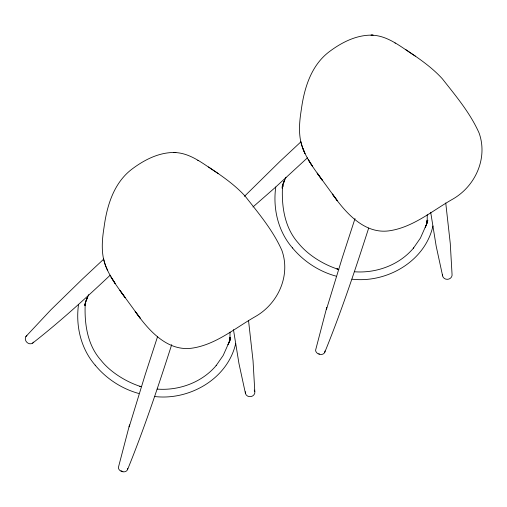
<?xml version="1.0" encoding="UTF-8"?>
<svg xmlns="http://www.w3.org/2000/svg" width="507" height="507" viewBox="0 0 507 507"><rect width="100%" height="100%" fill="white"/><g stroke="black" fill="none" stroke-linecap="round" stroke-linejoin="round"><path stroke-width="0.76" d="M230.013 332.104L229.982 337.89M427.236 214.753L427.205 220.539M229.519 340.577C229.525 342.212 230.805 336.173 230.089 337.979M229.848 340.653L229.912 341.015M426.742 223.232C426.748 224.867 428.028 218.828 427.319 220.627M427.071 223.302L427.135 223.669M427.864 220.627L427.8 220.26M78.547 304.339C75.505 325.849 80.867 348.797 95.322 365.338M275.77 186.988C272.728 208.497 278.09 231.452 292.552 247.993M282.462 185.315L282.095 187.317M85.417 302.92L85.499 303.826L85.43 303.427M282.646 185.575L282.722 186.475L282.659 186.082M85.17 303.116L84.865 304.663M84.992 304.726L84.891 304.251M85.208 304.599C84.707 308.193 86.405 300.226 85.417 303.554M282.431 187.248L282.329 188.37L282.881 186.297M282.171 188.3L282.659 185.15M282.653 186.893L282.976 185.175L282.653 186.652M85.43 304.004L85.658 302.831M230.565 338.423L230.647 337.472L230.419 338.049M85.651 303.642L85.22 305.474M229.595 339.481L229.43 339.886L230.096 339.519L229.595 339.481L229.322 340.78L230.02 337.592L229.468 340.336M229.925 337.922L229.747 338.891L229.918 338.486L230.21 339.069M427.338 220.754L426.545 223.429L426.824 222.136L427.325 222.167L426.653 222.541L426.824 222.136M427.148 220.57L426.97 221.54L427.338 221.236M426.818 222.782L426.983 221.946M427.141 221.134L426.698 222.985M229.449 339.665L229.912 337.839M229.76 339.291L229.487 339.576M229.804 339.139L229.893 338.708M426.679 222.313L427.249 220.247L427.033 221.793M229.925 338.587L229.437 340.533M230.4 339.259L230.064 340.577M427.154 221.236L426.66 223.181M427.458 222.617L427.623 221.908M235.723 343.347C227.808 378.716 189.662 400.593 154.825 396.544M432.946 225.995C425.037 261.365 386.892 283.248 352.048 279.192M282.646 186.202L282.862 185.423M157.55 336.68L145.11 374.933L129.19 426.869L129.519 424.898L118.359 467.581A4.791 3.822 18 0 0 123.245 471.852A4.791 3.822 18 0 0 127.758 468.31M171.702 344.652C158.165 386.721 144.197 428.675 127.542 469.628M355.02 218.58L342.333 257.581L326.419 309.524L326.742 307.553L315.582 350.236A4.791 3.822 18 0 0 320.468 354.507A4.791 3.822 18 0 0 324.987 350.964M368.684 228.055C355.23 269.87 341.319 311.571 324.765 352.276M282.443 188.129L282.291 187.729L282.431 188.04C281.651 207.496 284.928 228.163 298.389 243.126C307.476 254.603 323.149 264.553 338.378 269.35M84.942 305.645L85.436 302.495M85.322 302.736L87.096 298.255M282.545 185.385L284.319 180.904M87.369 297.565L85.67 301.817L88.719 294.618M284.592 180.213L282.893 184.472L285.948 177.266M85.189 304.827L85.36 304.422L85.258 305.252M229.246 341.826L228.017 344.735L229.379 341.477M426.469 224.474L425.24 227.383L426.362 224.74M426.602 224.132L420.417 238.087L413.363 248.259L413.623 247.936C399.237 265.205 375.96 273.457 354.374 271.752M228.289 344.044L229.215 341.895L223.194 355.439L216.134 365.604L216.4 365.287C202.014 382.551 178.737 390.808 157.151 389.097M25.901 336.515L50.852 309.853L82.742 278.742L103.396 259.438M244.437 196.348L279.965 161.397L300.626 142.093M110.222 275.174C85.17 298.75 59.718 321.939 32.606 343.144M307.445 157.823L274.99 187.698L252.968 206.976M426.894 221.952L427.376 222.034M229.671 339.303L230.153 339.379M336.078 276.15C319.068 271.492 303.617 261.422 292.406 247.822M138.848 393.502C121.845 388.844 106.394 378.767 95.177 365.167M426.9 221.717L427.382 221.857M229.677 339.069L230.153 339.202M338.828 269.509L336.914 268.9L338.34 269.388M139.691 386.245L140.965 386.651M141.155 386.702C125.926 381.898 110.247 371.954 101.159 360.477C87.679 345.521 84.485 324.873 85.157 305.429M415.296 56.087C401.652 47.582 387.944 35.217 371.004 35.167L373.089 35.16C356.649 34.571 341.376 42.493 328.631 52.196C310.943 65.948 304.162 88.446 301.297 109.797L301.247 110.108C299.567 120.622 298.541 131.484 300.854 141.985C304.377 156.441 313.871 168.343 322.319 180.245L317.16 173.096L337.421 200.829L332.377 194.042C345.21 212.18 363.855 234 388.609 230.9C412.825 227.624 432.268 210.678 452.96 199.004C475.408 186.056 488.013 158.171 479.128 133.107C470.262 113.036 455.844 95.969 442.377 78.832C431.806 67.19 418.674 58.299 405.708 49.572M218.073 173.432C204.422 164.933 190.721 152.563 173.781 152.518L175.859 152.512C159.426 151.916 144.153 159.844 131.408 169.547C113.714 183.3 106.933 205.791 104.068 227.149L104.024 227.459C102.338 237.967 101.318 248.829 103.624 259.337C107.154 273.793 116.642 285.695 125.09 297.59L119.937 290.448L140.198 318.181L135.154 311.387C147.981 329.531 166.626 351.351 191.386 348.252C215.602 344.975 235.039 328.023 255.737 316.355C278.185 303.401 290.79 275.516 281.905 250.458C273.039 230.387 258.614 213.314 245.154 196.177C234.583 184.542 221.451 175.65 208.478 166.923M394.978 42.987L395.34 43.184M197.755 160.332L198.117 160.535M107.687 270.738L105.26 264.965L103.555 258.766M302.432 147.391L304.973 153.52L302.489 147.613L300.784 141.415M442.63 275.903L436.172 246.11L430.69 212.281M245.407 393.248L238.943 363.456L233.461 329.626M445.742 202.971L450.267 243.417L452.035 274.11A4.791 4.322 -7.7 0 1 447.364 279.332A4.791 4.322 -7.7 0 1 442.617 274.395M248.512 320.323L253.044 360.769L254.806 391.455M319.454 353.924A1.996 1.597 18 0 1 318.802 353.677M122.909 471.326A1.996 1.597 18 0 1 122.225 471.269M121.579 471.028A1.996 1.597 18 0 1 121.04 470.623M254.229 390.06A4.791 4.322 -7.7 0 1 250.965 396.588A4.791 4.322 -7.7 0 1 245.394 391.746M33.614 342.105A4.791 4.17 46.9 0 1 26.858 342.314A4.791 4.17 46.9 0 1 26.909 335.476M312.47 166.302L308.288 159.686L312.47 166.302M115.241 283.647L111.058 277.031L115.241 283.647"/></g></svg>
